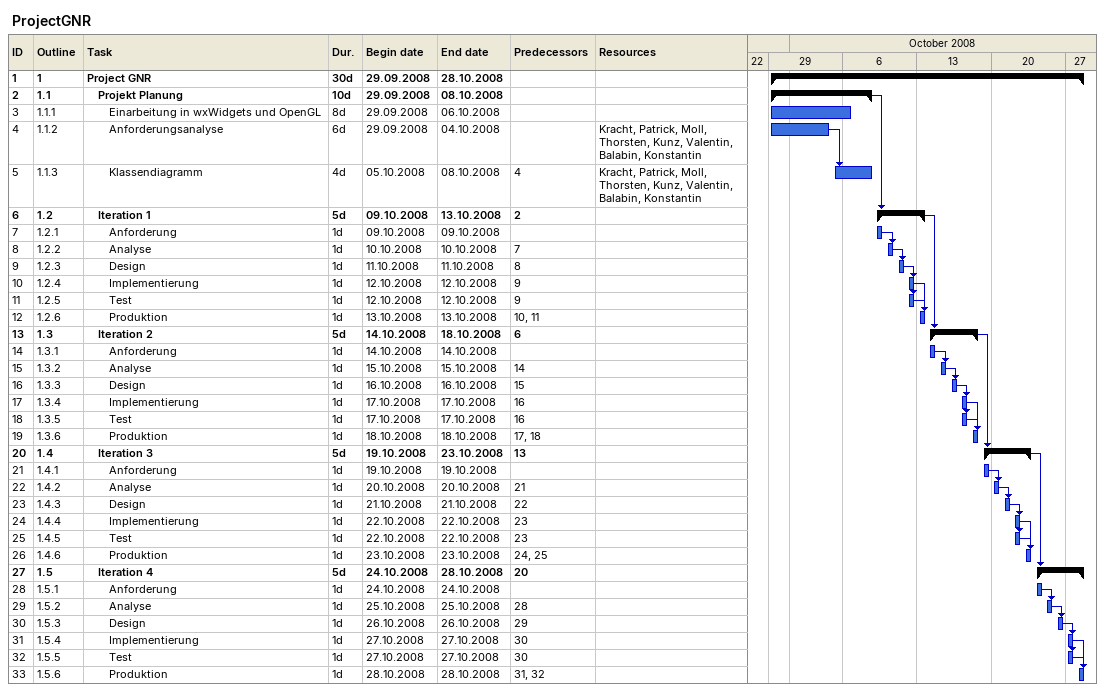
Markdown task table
ProjectGNR

| ID | WBS | Task | Duration | Start | Finish | Predecessors | Resources |
|---|---|---|---|---|---|---|---|
| 1 | 1 | **Project GNR** | 30d | 2008-09-29 | 2008-10-28 |  |  |
| 2 | 1.1 | **Projekt Planung** | 10d | 2008-09-29 | 2008-10-08 |  |  |
| 3 | 1.1.1 | Einarbeitung in wxWidgets und OpenGL | 8d | 2008-09-29 | 2008-10-06 |  |  |
| 4 | 1.1.2 | Anforderungsanalyse | 6d | 2008-09-29 | 2008-10-04 |  | Kracht, Patrick, Moll, Thorsten, Kunz, Valentin, Balabin, Konstantin |
| 5 | 1.1.3 | Klassendiagramm | 4d | 2008-10-05 | 2008-10-08 | 4 | Kracht, Patrick, Moll, Thorsten, Kunz, Valentin, Balabin, Konstantin |
| 6 | 1.2 | **Iteration 1** | 5d | 2008-10-09 | 2008-10-13 | 2 |  |
| 7 | 1.2.1 | Anforderung | 1d | 2008-10-09 | 2008-10-09 |  |  |
| 8 | 1.2.2 | Analyse | 1d | 2008-10-10 | 2008-10-10 | 7 |  |
| 9 | 1.2.3 | Design | 1d | 2008-10-11 | 2008-10-11 | 8 |  |
| 10 | 1.2.4 | Implementierung | 1d | 2008-10-12 | 2008-10-12 | 9 |  |
| 11 | 1.2.5 | Test | 1d | 2008-10-12 | 2008-10-12 | 9 |  |
| 12 | 1.2.6 | Produktion | 1d | 2008-10-13 | 2008-10-13 | 10, 11 |  |
| 13 | 1.3 | **Iteration 2** | 5d | 2008-10-14 | 2008-10-18 | 6 |  |
| 14 | 1.3.1 | Anforderung | 1d | 2008-10-14 | 2008-10-14 |  |  |
| 15 | 1.3.2 | Analyse | 1d | 2008-10-15 | 2008-10-15 | 14 |  |
| 16 | 1.3.3 | Design | 1d | 2008-10-16 | 2008-10-16 | 15 |  |
| 17 | 1.3.4 | Implementierung | 1d | 2008-10-17 | 2008-10-17 | 16 |  |
| 18 | 1.3.5 | Test | 1d | 2008-10-17 | 2008-10-17 | 16 |  |
| 19 | 1.3.6 | Produktion | 1d | 2008-10-18 | 2008-10-18 | 17, 18 |  |
| 20 | 1.4 | **Iteration 3** | 5d | 2008-10-19 | 2008-10-23 | 13 |  |
| 21 | 1.4.1 | Anforderung | 1d | 2008-10-19 | 2008-10-19 |  |  |
| 22 | 1.4.2 | Analyse | 1d | 2008-10-20 | 2008-10-20 | 21 |  |
| 23 | 1.4.3 | Design | 1d | 2008-10-21 | 2008-10-21 | 22 |  |
| 24 | 1.4.4 | Implementierung | 1d | 2008-10-22 | 2008-10-22 | 23 |  |
| 25 | 1.4.5 | Test | 1d | 2008-10-22 | 2008-10-22 | 23 |  |
| 26 | 1.4.6 | Produktion | 1d | 2008-10-23 | 2008-10-23 | 24, 25 |  |
| 27 | 1.5 | **Iteration 4** | 5d | 2008-10-24 | 2008-10-28 | 20 |  |
| 28 | 1.5.1 | Anforderung | 1d | 2008-10-24 | 2008-10-24 |  |  |
| 29 | 1.5.2 | Analyse | 1d | 2008-10-25 | 2008-10-25 | 28 |  |
| 30 | 1.5.3 | Design | 1d | 2008-10-26 | 2008-10-26 | 29 |  |
| 31 | 1.5.4 | Implementierung | 1d | 2008-10-27 | 2008-10-27 | 30 |  |
| 32 | 1.5.5 | Test | 1d | 2008-10-27 | 2008-10-27 | 30 |  |
| 33 | 1.5.6 | Produktion | 1d | 2008-10-28 | 2008-10-28 | 31, 32 |  |
